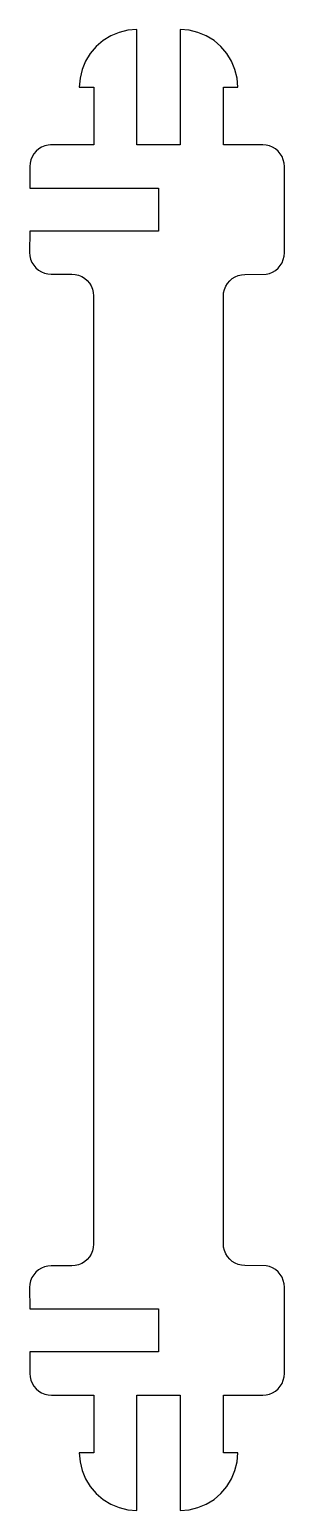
# Model space of a CAD drawing. Extents: x -241 to 241, y -212 to 212.
# Drawn here: x 94 to 111.7, y 14.4 to 117.2 of the extents above; entities that cross this region are included whole.
import ezdxf

# ---------------------------------------------------------------- set-up
doc = ezdxf.new("R2010")
doc.units = 0
doc.layers.add('LAYER_1', color=7, linetype='CONTINUOUS')

msp = doc.modelspace()

# ---------------------------------------------------------------- linework, layer by layer
at = {"layer": 'LAYER_1', "color": 64}
msp.add_open_spline([(111.0902, 31.0742), (111.0902, 31.0742), (111.2694, 30.9214), (111.2694, 30.9214), (111.2694, 30.9214), (111.2694, 30.9214), (111.4221, 30.7427), (111.4221, 30.7427), (111.4221, 30.7427), (111.4221, 30.7427), (111.5453, 30.542), (111.5453, 30.542), (111.5453, 30.542), (111.5453, 30.542), (111.6352, 30.3243), (111.6352, 30.3243), (111.6352, 30.3243), (111.6352, 30.3243), (111.6903, 30.0952), (111.6903, 30.0952), (111.6903, 30.0952), (111.6903, 30.0952), (111.7086, 29.8606), (111.7086, 29.8606), (111.7086, 29.8606), (111.7086, 29.8606), (111.7086, 23.8606), (111.7086, 23.8606), (111.7086, 23.8606), (111.7086, 23.8606), (111.6903, 23.626), (111.6903, 23.626), (111.6903, 23.626), (111.6903, 23.626), (111.6352, 23.3971), (111.6352, 23.3971), (111.6352, 23.3971), (111.6352, 23.3971), (111.5453, 23.1797), (111.5453, 23.1797), (111.5453, 23.1797), (111.5453, 23.1797), (111.4221, 22.979), (111.4221, 22.979), (111.4221, 22.979), (111.4221, 22.979), (111.2694, 22.8002), (111.2694, 22.8002), (111.2694, 22.8002), (111.2694, 22.8002), (111.0902, 22.647), (111.0902, 22.647), (111.0902, 22.647), (111.0902, 22.647), (110.8894, 22.5244), (110.8894, 22.5244), (110.8894, 22.5244), (110.8894, 22.5244), (110.6721, 22.4344), (110.6721, 22.4344), (110.6721, 22.4344), (110.6721, 22.4344), (110.4432, 22.3794), (110.4432, 22.3794), (110.4432, 22.3794), (110.4432, 22.3794), (110.2086, 22.3607), (110.2086, 22.3607), (110.2086, 22.3607), (110.2086, 22.3607), (107.4763, 22.3607), (107.4763, 22.3607), (107.4763, 22.3607), (107.4763, 22.3607), (107.4763, 18.3609), (107.4763, 18.3609), (107.4763, 18.3609), (107.4763, 18.3609), (108.4761, 18.3609), (108.4761, 18.3609), (108.4761, 18.3609), (108.4761, 18.3609), (108.4271, 17.735), (108.4271, 17.735), (108.4271, 17.735), (108.4271, 17.735), (108.2803, 17.1247), (108.2803, 17.1247), (108.2803, 17.1247), (108.2803, 17.1247), (108.0401, 16.5448), (108.0401, 16.5448), (108.0401, 16.5448), (108.0401, 16.5448), (107.7123, 16.0095), (107.7123, 16.0095), (107.7123, 16.0095), (107.7123, 16.0095), (107.3045, 15.5323), (107.3045, 15.5323), (107.3045, 15.5323), (107.3045, 15.5323), (106.8272, 15.1248), (106.8272, 15.1248), (106.8272, 15.1248), (106.8272, 15.1248), (106.292, 14.7968), (106.292, 14.7968), (106.292, 14.7968), (106.292, 14.7968), (105.7124, 14.5564), (105.7124, 14.5564), (105.7124, 14.5564), (105.7124, 14.5564), (105.1021, 14.41), (105.1021, 14.41), (105.1021, 14.41), (105.1021, 14.41), (104.4763, 14.3606), (104.4763, 14.3606), (104.4763, 14.3606), (104.4763, 14.3606), (104.4763, 22.3607), (104.4763, 22.3607), (104.4763, 22.3607), (104.4763, 22.3607), (101.4763, 22.3607), (101.4763, 22.3607), (101.4763, 22.3607), (101.4763, 22.3607), (101.4763, 14.3606), (101.4763, 14.3606), (101.4763, 14.3606), (101.4763, 14.3606), (100.8504, 14.41), (100.8504, 14.41), (100.8504, 14.41), (100.8504, 14.41), (100.2401, 14.5564), (100.2401, 14.5564), (100.2401, 14.5564), (100.2401, 14.5564), (99.6602, 14.7968), (99.6602, 14.7968), (99.6602, 14.7968), (99.6602, 14.7968), (99.125, 15.1248), (99.125, 15.1248), (99.125, 15.1248), (99.125, 15.1248), (98.6477, 15.5323), (98.6477, 15.5323), (98.6477, 15.5323), (98.6477, 15.5323), (98.2402, 16.0095), (98.2402, 16.0095), (98.2402, 16.0095), (98.2402, 16.0095), (97.9122, 16.5448), (97.9122, 16.5448), (97.9122, 16.5448), (97.9122, 16.5448), (97.6719, 17.1247), (97.6719, 17.1247), (97.6719, 17.1247), (97.6719, 17.1247), (97.5255, 17.735), (97.5255, 17.735), (97.5255, 17.735), (97.5255, 17.735), (97.4761, 18.3609), (97.4761, 18.3609), (97.4761, 18.3609), (97.4761, 18.3609), (98.4763, 18.3609), (98.4763, 18.3609), (98.4763, 18.3609), (98.4763, 18.3609), (98.4763, 22.3607), (98.4763, 22.3607), (98.4763, 22.3607), (98.4763, 22.3607), (95.5411, 22.3607), (95.5411, 22.3607), (95.5411, 22.3607), (95.5411, 22.3607), (95.3065, 22.3796), (95.3065, 22.3796), (95.3065, 22.3796), (95.3065, 22.3796), (95.0779, 22.4351), (95.0779, 22.4351), (95.0779, 22.4351), (95.0779, 22.4351), (94.8606, 22.5258), (94.8606, 22.5258), (94.8606, 22.5258), (94.8606, 22.5258), (94.6603, 22.6492), (94.6603, 22.6492), (94.6603, 22.6492), (94.6603, 22.6492), (94.4818, 22.8027), (94.4818, 22.8027), (94.4818, 22.8027), (94.4818, 22.8027), (94.329, 22.9818), (94.329, 22.9818), (94.329, 22.9818), (94.329, 22.9818), (94.2066, 23.183), (94.2066, 23.183), (94.2066, 23.183), (94.2066, 23.183), (94.1173, 23.4007), (94.1173, 23.4007), (94.1173, 23.4007), (94.1173, 23.4007), (94.0627, 23.6295), (94.0627, 23.6295), (94.0627, 23.6295), (94.0627, 23.6295), (94.045, 23.8646), (94.045, 23.8646), (94.045, 23.8646), (94.045, 23.8646), (94.0489, 25.3646), (94.0489, 25.3646), (94.0489, 25.3646), (94.0489, 25.3646), (95.4836, 25.3606), (95.4836, 25.3606), (95.4836, 25.3606), (95.4836, 25.3606), (102.9763, 25.3606), (102.9763, 25.3606), (102.9763, 25.3606), (102.9763, 25.3606), (102.9763, 28.3606), (102.9763, 28.3606), (102.9763, 28.3606), (102.9763, 28.3606), (95.4836, 28.3606), (95.4836, 28.3606), (95.4836, 28.3606), (95.4836, 28.3606), (94.0334, 28.3571), (94.0334, 28.3571), (94.0334, 28.3571), (94.0334, 28.3571), (94.0298, 29.8385), (94.0298, 29.8385), (94.0298, 29.8385), (94.0298, 29.8385), (94.0475, 30.0734), (94.0475, 30.0734), (94.0475, 30.0734), (94.0475, 30.0734), (94.1018, 30.3024), (94.1018, 30.3024), (94.1018, 30.3024), (94.1018, 30.3024), (94.1914, 30.5196), (94.1914, 30.5196), (94.1914, 30.5196), (94.1914, 30.5196), (94.3138, 30.7204), (94.3138, 30.7204), (94.3138, 30.7204), (94.3138, 30.7204), (94.4662, 30.8996), (94.4662, 30.8996), (94.4662, 30.8996), (94.4662, 30.8996), (94.6451, 31.0528), (94.6451, 31.0528), (94.6451, 31.0528), (94.6451, 31.0528), (94.8455, 31.1758), (94.8455, 31.1758), (94.8455, 31.1758), (94.8455, 31.1758), (95.0624, 31.2661), (95.0624, 31.2661), (95.0624, 31.2661), (95.0624, 31.2661), (95.2914, 31.3211), (95.2914, 31.3211), (95.2914, 31.3211), (95.2914, 31.3211), (95.526, 31.3398), (95.526, 31.3398), (95.526, 31.3398), (95.526, 31.3398), (96.9632, 31.3409), (96.9632, 31.3409), (96.9632, 31.3409), (96.9632, 31.3409), (97.1978, 31.3596), (97.1978, 31.3596), (97.1978, 31.3596), (97.1978, 31.3596), (97.4267, 31.4151), (97.4267, 31.4151), (97.4267, 31.4151), (97.4267, 31.4151), (97.6444, 31.5049), (97.6444, 31.5049), (97.6444, 31.5049), (97.6444, 31.5049), (97.8451, 31.6281), (97.8451, 31.6281), (97.8451, 31.6281), (97.8451, 31.6281), (98.024, 31.7812), (98.024, 31.7812), (98.024, 31.7812), (98.024, 31.7812), (98.1767, 31.9605), (98.1767, 31.9605), (98.1767, 31.9605), (98.1767, 31.9605), (98.2999, 32.1611), (98.2999, 32.1611), (98.2999, 32.1611), (98.2999, 32.1611), (98.3898, 32.3788), (98.3898, 32.3788), (98.3898, 32.3788), (98.3898, 32.3788), (98.4449, 32.6078), (98.4449, 32.6078), (98.4449, 32.6078), (98.4449, 32.6078), (98.4632, 32.8424), (98.4632, 32.8424), (98.4632, 32.8424), (98.4632, 32.8424), (98.4632, 98.6902), (98.4632, 98.6902), (98.4632, 98.6902), (98.4632, 98.6902), (98.4449, 98.9248), (98.4449, 98.9248), (98.4449, 98.9248), (98.4449, 98.9248), (98.3898, 99.1536), (98.3898, 99.1536), (98.3898, 99.1536), (98.3898, 99.1536), (98.2999, 99.3713), (98.2999, 99.3713), (98.2999, 99.3713), (98.2999, 99.3713), (98.1767, 99.572), (98.1767, 99.572), (98.1767, 99.572), (98.1767, 99.572), (98.024, 99.7513), (98.024, 99.7513), (98.024, 99.7513), (98.024, 99.7513), (97.8451, 99.904), (97.8451, 99.904), (97.8451, 99.904), (97.8451, 99.904), (97.6444, 100.0274), (97.6444, 100.0274), (97.6444, 100.0274), (97.6444, 100.0274), (97.4267, 100.1174), (97.4267, 100.1174), (97.4267, 100.1174), (97.4267, 100.1174), (97.1978, 100.1729), (97.1978, 100.1729), (97.1978, 100.1729), (97.1978, 100.1729), (96.9632, 100.1916), (96.9632, 100.1916), (96.9632, 100.1916), (96.9632, 100.1916), (95.526, 100.1925), (95.526, 100.1925), (95.526, 100.1925), (95.526, 100.1925), (95.2914, 100.2112), (95.2914, 100.2112), (95.2914, 100.2112), (95.2914, 100.2112), (95.0624, 100.2663), (95.0624, 100.2663), (95.0624, 100.2663), (95.0624, 100.2663), (94.8455, 100.3567), (94.8455, 100.3567), (94.8455, 100.3567), (94.8455, 100.3567), (94.6451, 100.4797), (94.6451, 100.4797), (94.6451, 100.4797), (94.6451, 100.4797), (94.4662, 100.6328), (94.4662, 100.6328), (94.4662, 100.6328), (94.4662, 100.6328), (94.3138, 100.8121), (94.3138, 100.8121), (94.3138, 100.8121), (94.3138, 100.8121), (94.1914, 101.0127), (94.1914, 101.0127), (94.1914, 101.0127), (94.1914, 101.0127), (94.1018, 101.2302), (94.1018, 101.2302), (94.1018, 101.2302), (94.1018, 101.2302), (94.0475, 101.459), (94.0475, 101.459), (94.0475, 101.459), (94.0475, 101.459), (94.0298, 101.6936), (94.0298, 101.6936), (94.0298, 101.6936), (94.0298, 101.6936), (94.0334, 103.1753), (94.0334, 103.1753), (94.0334, 103.1753), (94.0334, 103.1753), (95.4836, 103.1717), (95.4836, 103.1717), (95.4836, 103.1717), (95.4836, 103.1717), (102.9763, 103.1717), (102.9763, 103.1717), (102.9763, 103.1717), (102.9763, 103.1717), (102.9763, 106.1718), (102.9763, 106.1718), (102.9763, 106.1718), (102.9763, 106.1718), (95.4836, 106.1718), (95.4836, 106.1718), (95.4836, 106.1718), (95.4836, 106.1718), (94.0489, 106.168), (94.0489, 106.168), (94.0489, 106.168), (94.0489, 106.168), (94.045, 107.6679), (94.045, 107.6679), (94.045, 107.6679), (94.045, 107.6679), (94.0627, 107.9029), (94.0627, 107.9029), (94.0627, 107.9029), (94.0627, 107.9029), (94.1173, 108.1318), (94.1173, 108.1318), (94.1173, 108.1318), (94.1173, 108.1318), (94.2066, 108.3495), (94.2066, 108.3495), (94.2066, 108.3495), (94.2066, 108.3495), (94.329, 108.5502), (94.329, 108.5502), (94.329, 108.5502), (94.329, 108.5502), (94.4818, 108.7298), (94.4818, 108.7298), (94.4818, 108.7298), (94.4818, 108.7298), (94.6603, 108.8833), (94.6603, 108.8833), (94.6603, 108.8833), (94.6603, 108.8833), (94.8606, 109.0068), (94.8606, 109.0068), (94.8606, 109.0068), (94.8606, 109.0068), (95.0779, 109.0975), (95.0779, 109.0975), (95.0779, 109.0975), (95.0779, 109.0975), (95.3065, 109.1527), (95.3065, 109.1527), (95.3065, 109.1527), (95.3065, 109.1527), (95.4759, 109.175), (95.4759, 109.175), (95.4759, 109.175), (95.4759, 109.175), (95.5411, 109.1719), (95.5411, 109.1719), (95.5411, 109.1719), (95.5411, 109.1719), (98.4763, 109.1714), (98.4763, 109.1714), (98.4763, 109.1714), (98.4763, 109.1714), (98.4763, 113.1717), (98.4763, 113.1717), (98.4763, 113.1717), (98.4763, 113.1717), (97.4761, 113.1717), (97.4761, 113.1717), (97.4761, 113.1717), (97.4761, 113.1717), (97.5255, 113.7975), (97.5255, 113.7975), (97.5255, 113.7975), (97.5255, 113.7975), (97.6719, 114.4078), (97.6719, 114.4078), (97.6719, 114.4078), (97.6719, 114.4078), (97.9122, 114.9878), (97.9122, 114.9878), (97.9122, 114.9878), (97.9122, 114.9878), (98.2402, 115.5229), (98.2402, 115.5229), (98.2402, 115.5229), (98.2402, 115.5229), (98.6477, 116.0003), (98.6477, 116.0003), (98.6477, 116.0003), (98.6477, 116.0003), (99.125, 116.4077), (99.125, 116.4077), (99.125, 116.4077), (99.125, 116.4077), (99.6602, 116.7357), (99.6602, 116.7357), (99.6602, 116.7357), (99.6602, 116.7357), (100.2401, 116.9759), (100.2401, 116.9759), (100.2401, 116.9759), (100.2401, 116.9759), (100.8504, 117.1223), (100.8504, 117.1223), (100.8504, 117.1223), (100.8504, 117.1223), (101.4763, 117.1717), (101.4763, 117.1717), (101.4763, 117.1717), (101.4763, 117.1717), (101.4763, 109.1714), (101.4763, 109.1714), (101.4763, 109.1714), (101.4763, 109.1714), (104.4763, 109.1714), (104.4763, 109.1714), (104.4763, 109.1714), (104.4763, 109.1714), (104.4763, 117.1717), (104.4763, 117.1717), (104.4763, 117.1717), (104.4763, 117.1717), (105.1021, 117.1223), (105.1021, 117.1223), (105.1021, 117.1223), (105.1021, 117.1223), (105.7124, 116.9759), (105.7124, 116.9759), (105.7124, 116.9759), (105.7124, 116.9759), (106.292, 116.7357), (106.292, 116.7357), (106.292, 116.7357), (106.292, 116.7357), (106.8272, 116.4077), (106.8272, 116.4077), (106.8272, 116.4077), (106.8272, 116.4077), (107.3045, 116.0003), (107.3045, 116.0003), (107.3045, 116.0003), (107.3045, 116.0003), (107.7123, 115.5229), (107.7123, 115.5229), (107.7123, 115.5229), (107.7123, 115.5229), (108.0401, 114.9878), (108.0401, 114.9878), (108.0401, 114.9878), (108.0401, 114.9878), (108.2803, 114.4078), (108.2803, 114.4078), (108.2803, 114.4078), (108.2803, 114.4078), (108.4271, 113.7975), (108.4271, 113.7975), (108.4271, 113.7975), (108.4271, 113.7975), (108.4761, 113.1717), (108.4761, 113.1717), (108.4761, 113.1717), (108.4761, 113.1717), (107.4763, 113.1717), (107.4763, 113.1717), (107.4763, 113.1717), (107.4763, 113.1717), (107.4763, 109.1714), (107.4763, 109.1714), (107.4763, 109.1714), (107.4763, 109.1714), (110.2086, 109.1714), (110.2086, 109.1714), (110.2086, 109.1714), (110.2086, 109.1714), (110.4432, 109.1532), (110.4432, 109.1532), (110.4432, 109.1532), (110.4432, 109.1532), (110.6721, 109.0981), (110.6721, 109.0981), (110.6721, 109.0981), (110.6721, 109.0981), (110.8894, 109.0081), (110.8894, 109.0081), (110.8894, 109.0081), (110.8894, 109.0081), (111.0902, 108.8851), (111.0902, 108.8851), (111.0902, 108.8851), (111.0902, 108.8851), (111.2694, 108.7322), (111.2694, 108.7322), (111.2694, 108.7322), (111.2694, 108.7322), (111.4221, 108.5534), (111.4221, 108.5534), (111.4221, 108.5534), (111.4221, 108.5534), (111.5453, 108.3526), (111.5453, 108.3526), (111.5453, 108.3526), (111.5453, 108.3526), (111.6352, 108.1351), (111.6352, 108.1351), (111.6352, 108.1351), (111.6352, 108.1351), (111.6903, 107.9065), (111.6903, 107.9065), (111.6903, 107.9065), (111.6903, 107.9065), (111.7086, 107.6719), (111.7086, 107.6719), (111.7086, 107.6719), (111.7086, 107.6719), (111.7086, 101.6717), (111.7086, 101.6717), (111.7086, 101.6717), (111.7086, 101.6717), (111.6903, 101.4371), (111.6903, 101.4371), (111.6903, 101.4371), (111.6903, 101.4371), (111.6352, 101.2083), (111.6352, 101.2083), (111.6352, 101.2083), (111.6352, 101.2083), (111.5453, 100.9906), (111.5453, 100.9906), (111.5453, 100.9906), (111.5453, 100.9906), (111.4221, 100.7899), (111.4221, 100.7899), (111.4221, 100.7899), (111.4221, 100.7899), (111.2694, 100.6109), (111.2694, 100.6109), (111.2694, 100.6109), (111.2694, 100.6109), (111.0902, 100.4583), (111.0902, 100.4583), (111.0902, 100.4583), (111.0902, 100.4583), (110.8894, 100.3351), (110.8894, 100.3351), (110.8894, 100.3351), (110.8894, 100.3351), (110.6721, 100.2451), (110.6721, 100.2451), (110.6721, 100.2451), (110.6721, 100.2451), (110.4432, 100.1901), (110.4432, 100.1901), (110.4432, 100.1901), (110.4432, 100.1901), (108.9763, 100.1718), (108.9763, 100.1718), (108.9763, 100.1718), (108.9763, 100.1718), (108.7414, 100.1531), (108.7414, 100.1531), (108.7414, 100.1531), (108.7414, 100.1531), (108.5128, 100.0983), (108.5128, 100.0983), (108.5128, 100.0983), (108.5128, 100.0983), (108.2951, 100.008), (108.2951, 100.008), (108.2951, 100.008), (108.2951, 100.008), (108.0947, 99.8853), (108.0947, 99.8853), (108.0947, 99.8853), (108.0947, 99.8853), (107.9155, 99.7322), (107.9155, 99.7322), (107.9155, 99.7322), (107.9155, 99.7322), (107.7628, 99.5533), (107.7628, 99.5533), (107.7628, 99.5533), (107.7628, 99.5533), (107.6397, 99.3526), (107.6397, 99.3526), (107.6397, 99.3526), (107.6397, 99.3526), (107.5497, 99.1353), (107.5497, 99.1353), (107.5497, 99.1353), (107.5497, 99.1353), (107.4947, 98.9063), (107.4947, 98.9063), (107.4947, 98.9063), (107.4947, 98.9063), (107.4763, 98.6718), (107.4763, 98.6718), (107.4763, 98.6718), (107.4763, 98.6718), (107.4763, 32.8607), (107.4763, 32.8607), (107.4763, 32.8607), (107.4763, 32.8607), (107.4947, 32.6261), (107.4947, 32.6261), (107.4947, 32.6261), (107.4947, 32.6261), (107.5497, 32.3972), (107.5497, 32.3972), (107.5497, 32.3972), (107.5497, 32.3972), (107.6397, 32.1798), (107.6397, 32.1798), (107.6397, 32.1798), (107.6397, 32.1798), (107.7628, 31.9791), (107.7628, 31.9791), (107.7628, 31.9791), (107.7628, 31.9791), (107.9155, 31.8003), (107.9155, 31.8003), (107.9155, 31.8003), (107.9155, 31.8003), (108.0947, 31.6471), (108.0947, 31.6471), (108.0947, 31.6471), (108.0947, 31.6471), (108.2951, 31.5243), (108.2951, 31.5243), (108.2951, 31.5243), (108.2951, 31.5243), (108.5128, 31.434), (108.5128, 31.434), (108.5128, 31.434), (108.5128, 31.434), (108.7414, 31.3794), (108.7414, 31.3794), (108.7414, 31.3794), (108.7414, 31.3794), (108.9763, 31.3608), (108.9763, 31.3608), (108.9763, 31.3608), (108.9763, 31.3608), (110.4432, 31.3423), (110.4432, 31.3423), (110.4432, 31.3423), (110.4432, 31.3423), (110.6721, 31.2874), (110.6721, 31.2874), (110.6721, 31.2874), (110.6721, 31.2874), (110.8894, 31.1974), (110.8894, 31.1974), (110.8894, 31.1974), (110.8894, 31.1974), (111.0902, 31.0742), (111.0902, 31.0742)], degree=3, knots=[0, 0, 0, 0, 0.005, 0.005, 0.005, 0.005, 0.01, 0.01, 0.01, 0.01, 0.015, 0.015, 0.015, 0.015, 0.02, 0.02, 0.02, 0.02, 0.025, 0.025, 0.025, 0.025, 0.03, 0.03, 0.03, 0.03, 0.035, 0.035, 0.035, 0.035, 0.04, 0.04, 0.04, 0.04, 0.045, 0.045, 0.045, 0.045, 0.05, 0.05, 0.05, 0.05, 0.055, 0.055, 0.055, 0.055, 0.06, 0.06, 0.06, 0.06, 0.065, 0.065, 0.065, 0.065, 0.07, 0.07, 0.07, 0.07, 0.075, 0.075, 0.075, 0.075, 0.08, 0.08, 0.08, 0.08, 0.085, 0.085, 0.085, 0.085, 0.09, 0.09, 0.09, 0.09, 0.095, 0.095, 0.095, 0.095, 0.1, 0.1, 0.1, 0.1, 0.105, 0.105, 0.105, 0.105, 0.11, 0.11, 0.11, 0.11, 0.115, 0.115, 0.115, 0.115, 0.12, 0.12, 0.12, 0.12, 0.125, 0.125, 0.125, 0.125, 0.13, 0.13, 0.13, 0.13, 0.135, 0.135, 0.135, 0.135, 0.14, 0.14, 0.14, 0.14, 0.145, 0.145, 0.145, 0.145, 0.15, 0.15, 0.15, 0.15, 0.155, 0.155, 0.155, 0.155, 0.16, 0.16, 0.16, 0.16, 0.165, 0.165, 0.165, 0.165, 0.17, 0.17, 0.17, 0.17, 0.175, 0.175, 0.175, 0.175, 0.18, 0.18, 0.18, 0.18, 0.185, 0.185, 0.185, 0.185, 0.19, 0.19, 0.19, 0.19, 0.195, 0.195, 0.195, 0.195, 0.2, 0.2, 0.2, 0.2, 0.205, 0.205, 0.205, 0.205, 0.21, 0.21, 0.21, 0.21, 0.215, 0.215, 0.215, 0.215, 0.22, 0.22, 0.22, 0.22, 0.225, 0.225, 0.225, 0.225, 0.23, 0.23, 0.23, 0.23, 0.235, 0.235, 0.235, 0.235, 0.24, 0.24, 0.24, 0.24, 0.245, 0.245, 0.245, 0.245, 0.25, 0.25, 0.25, 0.25, 0.255, 0.255, 0.255, 0.255, 0.26, 0.26, 0.26, 0.26, 0.265, 0.265, 0.265, 0.265, 0.27, 0.27, 0.27, 0.27, 0.275, 0.275, 0.275, 0.275, 0.28, 0.28, 0.28, 0.28, 0.285, 0.285, 0.285, 0.285, 0.29, 0.29, 0.29, 0.29, 0.295, 0.295, 0.295, 0.295, 0.3, 0.3, 0.3, 0.3, 0.305, 0.305, 0.305, 0.305, 0.31, 0.31, 0.31, 0.31, 0.315, 0.315, 0.315, 0.315, 0.32, 0.32, 0.32, 0.32, 0.325, 0.325, 0.325, 0.325, 0.33, 0.33, 0.33, 0.33, 0.335, 0.335, 0.335, 0.335, 0.34, 0.34, 0.34, 0.34, 0.345, 0.345, 0.345, 0.345, 0.35, 0.35, 0.35, 0.35, 0.355, 0.355, 0.355, 0.355, 0.36, 0.36, 0.36, 0.36, 0.365, 0.365, 0.365, 0.365, 0.37, 0.37, 0.37, 0.37, 0.375, 0.375, 0.375, 0.375, 0.38, 0.38, 0.38, 0.38, 0.385, 0.385, 0.385, 0.385, 0.39, 0.39, 0.39, 0.39, 0.395, 0.395, 0.395, 0.395, 0.4, 0.4, 0.4, 0.4, 0.405, 0.405, 0.405, 0.405, 0.41, 0.41, 0.41, 0.41, 0.415, 0.415, 0.415, 0.415, 0.42, 0.42, 0.42, 0.42, 0.425, 0.425, 0.425, 0.425, 0.43, 0.43, 0.43, 0.43, 0.435, 0.435, 0.435, 0.435, 0.44, 0.44, 0.44, 0.44, 0.445, 0.445, 0.445, 0.445, 0.45, 0.45, 0.45, 0.45, 0.455, 0.455, 0.455, 0.455, 0.46, 0.46, 0.46, 0.46, 0.465, 0.465, 0.465, 0.465, 0.47, 0.47, 0.47, 0.47, 0.475, 0.475, 0.475, 0.475, 0.48, 0.48, 0.48, 0.48, 0.485, 0.485, 0.485, 0.485, 0.49, 0.49, 0.49, 0.49, 0.495, 0.495, 0.495, 0.495, 0.5, 0.5, 0.5, 0.5, 0.505, 0.505, 0.505, 0.505, 0.51, 0.51, 0.51, 0.51, 0.515, 0.515, 0.515, 0.515, 0.52, 0.52, 0.52, 0.52, 0.525, 0.525, 0.525, 0.525, 0.53, 0.53, 0.53, 0.53, 0.535, 0.535, 0.535, 0.535, 0.54, 0.54, 0.54, 0.54, 0.545, 0.545, 0.545, 0.545, 0.55, 0.55, 0.55, 0.55, 0.555, 0.555, 0.555, 0.555, 0.56, 0.56, 0.56, 0.56, 0.565, 0.565, 0.565, 0.565, 0.57, 0.57, 0.57, 0.57, 0.575, 0.575, 0.575, 0.575, 0.58, 0.58, 0.58, 0.58, 0.585, 0.585, 0.585, 0.585, 0.59, 0.59, 0.59, 0.59, 0.595, 0.595, 0.595, 0.595, 0.6, 0.6, 0.6, 0.6, 0.605, 0.605, 0.605, 0.605, 0.61, 0.61, 0.61, 0.61, 0.615, 0.615, 0.615, 0.615, 0.62, 0.62, 0.62, 0.62, 0.625, 0.625, 0.625, 0.625, 0.63, 0.63, 0.63, 0.63, 0.635, 0.635, 0.635, 0.635, 0.64, 0.64, 0.64, 0.64, 0.645, 0.645, 0.645, 0.645, 0.65, 0.65, 0.65, 0.65, 0.655, 0.655, 0.655, 0.655, 0.66, 0.66, 0.66, 0.66, 0.665, 0.665, 0.665, 0.665, 0.67, 0.67, 0.67, 0.67, 0.675, 0.675, 0.675, 0.675, 0.68, 0.68, 0.68, 0.68, 0.685, 0.685, 0.685, 0.685, 0.69, 0.69, 0.69, 0.69, 0.695, 0.695, 0.695, 0.695, 0.7, 0.7, 0.7, 0.7, 0.705, 0.705, 0.705, 0.705, 0.71, 0.71, 0.71, 0.71, 0.715, 0.715, 0.715, 0.715, 0.72, 0.72, 0.72, 0.72, 0.725, 0.725, 0.725, 0.725, 0.73, 0.73, 0.73, 0.73, 0.735, 0.735, 0.735, 0.735, 0.74, 0.74, 0.74, 0.74, 0.745, 0.745, 0.745, 0.745, 0.75, 0.75, 0.75, 0.75, 0.755, 0.755, 0.755, 0.755, 0.76, 0.76, 0.76, 0.76, 0.765, 0.765, 0.765, 0.765, 0.77, 0.77, 0.77, 0.77, 0.775, 0.775, 0.775, 0.775, 0.78, 0.78, 0.78, 0.78, 0.785, 0.785, 0.785, 0.785, 0.79, 0.79, 0.79, 0.79, 0.795, 0.795, 0.795, 0.795, 0.8, 0.8, 0.8, 0.8, 0.805, 0.805, 0.805, 0.805, 0.81, 0.81, 0.81, 0.81, 0.815, 0.815, 0.815, 0.815, 0.82, 0.82, 0.82, 0.82, 0.825, 0.825, 0.825, 0.825, 0.83, 0.83, 0.83, 0.83, 0.835, 0.835, 0.835, 0.835, 0.84, 0.84, 0.84, 0.84, 0.845, 0.845, 0.845, 0.845, 0.85, 0.85, 0.85, 0.85, 0.855, 0.855, 0.855, 0.855, 0.86, 0.86, 0.86, 0.86, 0.865, 0.865, 0.865, 0.865, 0.87, 0.87, 0.87, 0.87, 0.875, 0.875, 0.875, 0.875, 0.88, 0.88, 0.88, 0.88, 0.885, 0.885, 0.885, 0.885, 0.89, 0.89, 0.89, 0.89, 0.895, 0.895, 0.895, 0.895, 0.9, 0.9, 0.9, 0.9, 0.905, 0.905, 0.905, 0.905, 0.91, 0.91, 0.91, 0.91, 0.915, 0.915, 0.915, 0.915, 0.92, 0.92, 0.92, 0.92, 0.925, 0.925, 0.925, 0.925, 0.93, 0.93, 0.93, 0.93, 0.935, 0.935, 0.935, 0.935, 0.94, 0.94, 0.94, 0.94, 0.945, 0.945, 0.945, 0.945, 0.95, 0.95, 0.95, 0.95, 0.955, 0.955, 0.955, 0.955, 0.96, 0.96, 0.96, 0.96, 0.965, 0.965, 0.965, 0.965, 0.97, 0.97, 0.97, 0.97, 0.975, 0.975, 0.975, 0.975, 0.98, 0.98, 0.98, 0.98, 0.985, 0.985, 0.985, 0.985, 0.99, 0.99, 0.99, 0.99, 1, 1, 1, 1], dxfattribs=at)

doc.saveas('drawing.dxf')
